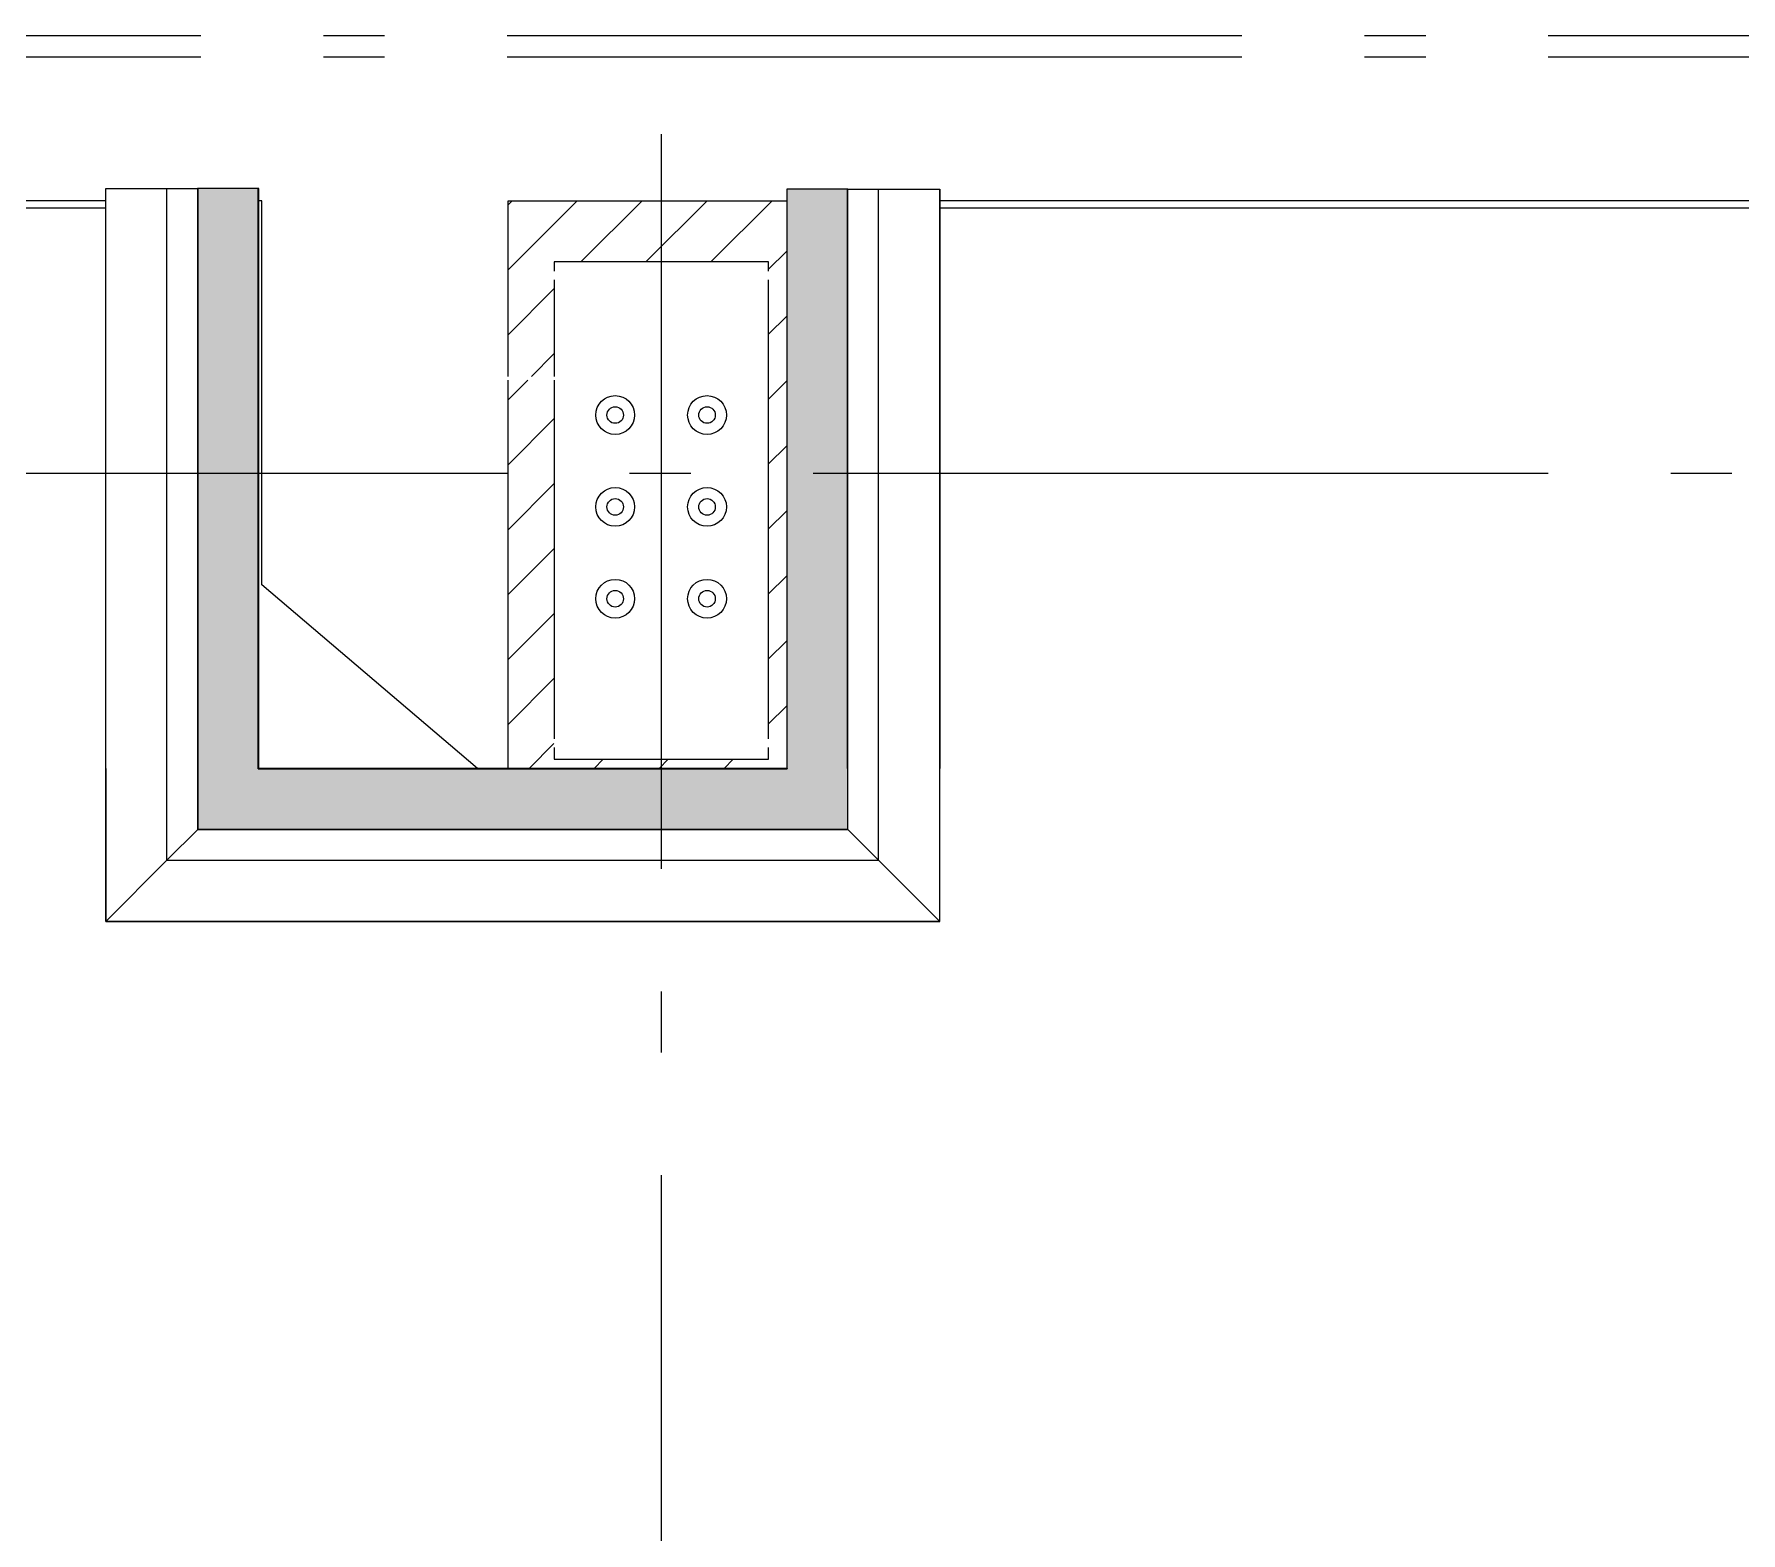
# Model space of a CAD drawing. Header units: millimetres. Extents: x -187347 to 135007, y -6415 to 292048.
# Drawn here: x -39964 to -37177, y 102325 to 104772 of the extents above; entities that cross this region are included whole.
import ezdxf

# ---------------------------------------------------------------- set-up
doc = ezdxf.new("R2010")
doc.units = ezdxf.units.MM
doc.header["$LTSCALE"] = 100
doc.linetypes.add('Z_LINE-CNTR', pattern=[17, 12, -2, 1, -2])
for name, color, linetype, lineweight in [('A-FLOR', 7, 'Continuous', 5), ('A-WALL', 7, 'Continuous', 5), ('A-WALL-FNSH', 7, 'Continuous', 5), ('A-WALL-PATT', 7, 'Continuous', 5), ('S-COLS', 7, 'Continuous', 5), ('S-FSTN', 7, 'Continuous', 5), ('S-GRID', 7, 'Continuous', 5)]:
    doc.layers.add(name, color=color, linetype=linetype, lineweight=lineweight)

# ---------------------------------------------------------------- blocks, each defined once
blk = doc.blocks.new('ODE_ST_M3_Base_Plate_Connection___Double_Row_14562_FREE_BOLT_LOD3 - BR630D-V278-BLOCK WORK - GROUND FLOOR PLAN - FOR SITE')
at = {"layer": 'S-FSTN'}
for p, q in [((-181.3, 406), (-181.3, 391)), ((168.7, 406), (-181.3, 406)), ((168.7, 391), (168.7, 406)), ((-181.3, 377), (-181.3, 219)), ((168.7, -373), (168.7, 377)), ((-181.3, 213), (-181.3, -373)), ((-181.3, -387), (-181.3, -406)), ((168.7, -406), (168.7, -387)), ((-181.3, -406), (168.7, -406))]:
    blk.add_line(p, q, dxfattribs=at)
blk = doc.blocks.new('Hex Head - 16mmØ BOLT-30449151-BLOCK WORK - GROUND FLOOR PLAN - FOR SITE')
at = {"layer": 'S-FSTN'}
for radius, start, end in [(31.7, 0, 180), (13.5, 0, 180), (31.7, 180, 360), (13.5, 180, 360)]:
    blk.add_arc((9.5, 0), radius, start, end, dxfattribs=at)
blk = doc.blocks.new('Hex Head - 30mmØ BOLT-30457584-BLOCK WORK - GROUND FLOOR PLAN - FOR SITE')
at = {"layer": 'S-FSTN'}
for radius, start, end in [(31.7, 0, 180), (13.5, 0, 180), (31.7, 180, 360), (13.5, 180, 360)]:
    blk.add_arc((9.5, 0), radius, start, end, dxfattribs=at)

msp = doc.modelspace()

# ---------------------------------------------------------------- hatches: boundary and pattern name
at = {"layer": 'A-WALL-PATT', "true_color": 0xb8ffa6}
h = msp.add_hatch(color=71, dxfattribs=at)
h.paths.add_polyline_path([(-39696.9, 103473.8), (-39696.1, 103473.8), (-39696.1, 103572.2), (-39696.9, 103572.2)])
h.paths.add_polyline_path([(-39696.1, 103573), (-39696.1, 104520), (-39696.9, 104520), (-39696.9, 103573)])
at = {"layer": 'A-WALL-PATT'}
h = msp.add_hatch(dxfattribs=at)
h.set_pattern_fill('FP_329', color=256, angle=67.3801, style=0, pattern_type=2)
h.set_pattern_definition([(157.38, (-39616.69, 104050.563), (-50.7995, 0.0003), [13.208, -647.192]), (157.38, (-39616.69, 104101.364), (-50.79954, 0.0003), [13.208, -647.192]), (157.38, (-39616.69, 104152.163), (-50.79954, 0.0003), [13.208, -647.192]), (157.38, (-39616.69, 104202.963), (-50.79954, 0.0003), [13.208, -647.192]), (157.38, (-39616.69, 104253.763), (-50.79954, 0.0003), [13.208, -647.192]), (202.249, (-39616.69, 104093.235), (-50.8004, 0.00024), [12.075, -1195.427]), (202.249, (-39616.69, 104144.035), (-50.8004, 0.00024), [12.075, -1195.427]), (202.249, (-39616.69, 104194.835), (-50.80037, 0.00024), [12.075, -1195.427]), (202.249, (-39616.69, 104245.635), (-50.80037, 0.00024), [12.075, -1195.427]), (202.249, (-39616.69, 104296.435), (-50.80037, 0.00024), [12.075, -1195.427]), (202.249, (-39616.69, 104347.235), (-50.80037, 0.00024), [12.075, -1195.427]), (202.2491, (-39616.69, 104398.035), (-50.80037, 0.00024), [12.075, -1195.427]), (202.2491, (-39616.69, 104448.835), (-50.80037, 0.00024), [12.075, -1195.427]), (202.2491, (-39616.69, 104499.635), (-50.80037, 0.00024), [12.075, -1195.427]), (337.751, (-39627.866, 104080.535), (-50.8004, -0.0005), [12.075, -1195.427]), (337.751, (-39627.866, 104131.336), (-50.8004, -0.0005), [12.075, -1195.427]), (337.751, (-39627.866, 104182.135), (-50.80037, -0.0005), [12.075, -1195.427]), (337.751, (-39627.867, 104232.935), (-50.80037, -0.0005), [12.075, -1195.427]), (337.751, (-39627.866, 104283.735), (-50.80037, -0.0005), [12.075, -1195.427]), (337.751, (-39627.866, 104334.535), (-50.80037, -0.0005), [12.075, -1195.427]), (337.751, (-39627.866, 104385.335), (-50.80037, -0.00048), [12.075, -1195.427]), (337.7511, (-39627.866, 104436.135), (-50.80037, -0.00048), [12.075, -1195.427]), (337.7511, (-39627.866, 104486.935), (-50.80037, -0.00048), [12.075, -1195.427]), (22.62, (-39628.883, 104062.755), (-50.7995, -0.00055), [13.208, -647.192]), (22.62, (-39628.882, 104113.555), (-50.79954, -0.00055), [13.208, -647.192]), (22.62, (-39628.882, 104164.355), (-50.79954, -0.00055), [13.208, -647.192]), (22.62, (-39628.882, 104215.155), (-50.79954, -0.00055), [13.208, -647.192]), (22.62, (-39628.882, 104265.955), (-50.79954, -0.00055), [13.208, -647.192]), (171.8701, (-39608.0545, 104048.023), (-50.79954, -7e-05), [3.592, -355.618]), (158.198, (-39611.61, 104048.53), (-50.8005, 0.0002), [5.471, -268.095]), (158.198, (-39611.61, 104099.331), (-50.8005, 0.0002), [5.471, -268.095]), (21.801, (-39616.69, 104067.835), (-50.8005, 0.0004), [5.471, -268.095]), (21.801, (-39616.69, 104118.635), (-50.8005, 0.0004), [5.471, -268.095]), (8.1301, (-39611.6105, 104069.867), (-50.79954, -0.00017), [3.592, -355.618]), (8.1301, (-39608.0545, 104048.023), (-50.79954, -0.00017), [3.592, -355.618]), (26.565, (-39604.498, 104048.531), (-50.7999, -0.0005), [3.408, -110.184]), (45, (-39601.45, 104050.055), (-50.8, -0.0001), [3.592, -68.25]), (56.31, (-39598.91, 104052.595), (-50.8, -0.0005), [1.832, -181.33]), (56.31, (-39598.91, 104103.395), (-50.8, -0.0005), [1.832, -181.33]), (56.31, (-39598.91, 104154.195), (-50.8, -0.0005), [1.832, -181.33]), (71.565, (-39597.894, 104054.12), (-50.8, 0.0002), [1.676, -158.967]), (71.565, (-39597.894, 104104.92), (-50.7998, 0.0002), [1.676, -158.967]), (71.565, (-39597.894, 104155.72), (-50.7998, 0.0002), [1.676, -158.967]), (71.565, (-39597.386, 104055.643), (-50.8, 0.0002), [1.676, -158.967]), (71.565, (-39597.386, 104106.443), (-50.7998, 0.0002), [1.676, -158.967]), (71.565, (-39597.386, 104157.243), (-50.7998, 0.0002), [1.676, -158.967]), (90, (-39596.88, 104057.167), (-50.8, -0.0001), [4.064, -46.736]), (108.435, (-39596.88, 104061.23), (-50.8, -0.0005), [1.676, -158.967]), (108.435, (-39596.88, 104112.03), (-50.7998, -0.0005), [1.676, -158.967]), (108.435, (-39596.88, 104162.83), (-50.7998, -0.0005), [1.676, -158.967]), (108.435, (-39597.386, 104062.755), (-50.8, -0.0005), [1.676, -158.967]), (108.435, (-39597.386, 104113.555), (-50.7998, -0.0005), [1.676, -158.967]), (108.435, (-39597.386, 104164.355), (-50.7998, -0.0005), [1.676, -158.967]), (123.69, (-39597.894, 104064.28), (-50.8, 0.0002), [1.832, -181.33]), (123.69, (-39597.894, 104115.08), (-50.8, 0.0002), [1.832, -181.33]), (123.69, (-39597.894, 104165.88), (-50.8, 0.0002), [1.832, -181.33]), (135, (-39598.91, 104065.803), (-50.8, -0.0001), [3.592, -68.25]), (153.435, (-39601.45, 104068.343), (-50.7999, 0.0003), [3.408, -110.184]), (171.8701, (-39604.498, 104069.868), (-50.79954, -7e-05), [3.592, -355.618]), (171.8701, (-39608.054, 104073.423), (-50.79954, -7e-05), [3.592, -355.618]), (158.198, (-39611.61, 104073.932), (-50.8005, 0.0002), [5.471, -268.095]), (158.198, (-39611.61, 104124.731), (-50.8005, 0.0002), [5.471, -268.095]), (21.801, (-39616.69, 104093.235), (-50.8005, 0.0004), [5.471, -268.095]), (21.801, (-39616.69, 104144.035), (-50.8005, 0.0004), [5.471, -268.095]), (8.1301, (-39611.61, 104095.267), (-50.79954, -0.00017), [3.592, -355.618]), (8.1301, (-39608.054, 104073.423), (-50.79954, -0.00017), [3.592, -355.618]), (26.565, (-39604.498, 104073.931), (-50.7999, -0.0005), [3.408, -110.184]), (45, (-39601.45, 104075.455), (-50.8, -0.0001), [3.592, -68.25]), (56.31, (-39598.91, 104077.996), (-50.8, -0.0005), [1.832, -181.33]), (56.31, (-39598.91, 104128.795), (-50.8, -0.0005), [1.832, -181.33]), (56.31, (-39598.91, 104179.595), (-50.8, -0.0005), [1.832, -181.33]), (71.565, (-39597.894, 104079.52), (-50.8, 0.0002), [1.676, -158.967]), (71.565, (-39597.894, 104130.32), (-50.7998, 0.0002), [1.676, -158.967]), (71.565, (-39597.894, 104181.12), (-50.7998, 0.0002), [1.676, -158.967]), (71.565, (-39597.386, 104081.043), (-50.8, 0.0002), [1.676, -158.967]), (71.565, (-39597.386, 104131.844), (-50.7998, 0.0002), [1.676, -158.967]), (71.565, (-39597.386, 104182.643), (-50.7998, 0.0002), [1.676, -158.967]), (90, (-39596.88, 104082.567), (-50.8, -0.0001), [4.064, -46.736]), (108.435, (-39596.878, 104086.63), (-50.7998, -0.0005), [1.676, -158.967]), (108.435, (-39596.88, 104137.43), (-50.7998, -0.0005), [1.676, -158.967]), (108.435, (-39596.88, 104188.23), (-50.7998, -0.0005), [1.676, -158.967]), (108.435, (-39597.387, 104088.155), (-50.7998, -0.0005), [1.676, -158.967]), (108.435, (-39597.386, 104138.955), (-50.7998, -0.0005), [1.676, -158.967]), (108.435, (-39597.386, 104189.755), (-50.7998, -0.0005), [1.676, -158.967]), (123.69, (-39597.894, 104089.68), (-50.8, 0.0002), [1.832, -181.33]), (123.69, (-39597.894, 104140.48), (-50.8, 0.0002), [1.832, -181.33]), (123.69, (-39597.895, 104191.28), (-50.8, 0.0002), [1.832, -181.33]), (135, (-39598.91, 104091.204), (-50.8, -0.0001), [3.592, -68.25]), (153.435, (-39601.45, 104093.743), (-50.7999, 0.0003), [3.408, -110.184]), (171.8701, (-39604.498, 104095.2675), (-50.79954, -7e-05), [3.592, -355.618]), (171.8701, (-39636.502, 104060.7235), (-50.79954, -7e-05), [3.592, -355.618]), (153.435, (-39640.058, 104061.231), (-50.7999, 0.0003), [3.408, -110.184]), (135, (-39643.106, 104062.755), (-50.8, -0.0001), [3.592, -68.25]), (123.69, (-39645.646, 104065.295), (-50.8, 0.0002), [1.832, -181.33]), (123.69, (-39645.646, 104116.095), (-50.8, 0.0002), [1.832, -181.33]), (123.69, (-39645.646, 104166.895), (-50.8, 0.0002), [1.832, -181.33]), (108.435, (-39646.66, 104066.82), (-50.8, -0.0005), [1.676, -158.967]), (108.435, (-39646.66, 104117.62), (-50.7998, -0.0005), [1.676, -158.967]), (108.435, (-39646.66, 104168.42), (-50.7998, -0.0005), [1.676, -158.967]), (108.435, (-39647.17, 104068.343), (-50.8, -0.0005), [1.676, -158.967]), (108.435, (-39647.17, 104119.143), (-50.7998, -0.0005), [1.676, -158.967]), (108.435, (-39647.17, 104169.943), (-50.7998, -0.0005), [1.676, -158.967]), (90, (-39647.68, 104069.867), (-50.8, -0.0001), [4.064, -46.736]), (71.565, (-39647.68, 104073.93), (-50.8, 0.0002), [1.676, -158.967]), (71.565, (-39647.68, 104124.73), (-50.7998, 0.0002), [1.676, -158.967]), (71.565, (-39647.68, 104175.53), (-50.7998, 0.0002), [1.676, -158.967]), (71.565, (-39647.17, 104075.455), (-50.8, 0.0002), [1.676, -158.967]), (71.565, (-39647.17, 104126.255), (-50.7998, 0.0002), [1.676, -158.967]), (71.565, (-39647.17, 104177.055), (-50.7998, 0.0002), [1.676, -158.967]), (56.31, (-39646.662, 104076.98), (-50.8, -0.0005), [1.832, -181.33]), (56.31, (-39646.66, 104127.78), (-50.8, -0.0005), [1.832, -181.33]), (56.31, (-39646.663, 104178.58), (-50.8, -0.0005), [1.832, -181.33]), (45, (-39645.646, 104078.503), (-50.8, -0.0001), [3.592, -68.25]), (26.565, (-39643.106, 104081.043), (-50.7999, -0.0005), [3.408, -110.184]), (8.1301, (-39640.058, 104082.5675), (-50.79954, -0.00017), [3.592, -355.618]), (8.1301, (-39636.502, 104060.7235), (-50.79954, -0.00017), [3.592, -355.618]), (20.556, (-39632.946, 104061.231), (-50.8004, -0.0003), [4.34, -429.695]), (20.556, (-39632.946, 104112.031), (-50.8004, -0.0003), [4.34, -429.695]), (20.556, (-39632.946, 104162.831), (-50.8004, -0.0003), [4.34, -429.695]), (158.198, (-39627.866, 104080.535), (-50.8005, 0.0002), [5.471, -268.095]), (158.198, (-39627.866, 104131.336), (-50.8005, 0.0002), [5.471, -268.095]), (171.8701, (-39632.946, 104082.567), (-50.79954, -7e-05), [3.592, -355.618]), (90, (-39647.68, 104046.5), (-50.8, -0.0001), [2.032, -48.768]), (71.565, (-39647.68, 104048.53), (-50.8, 0.0002), [1.676, -158.967]), (71.565, (-39647.68, 104099.33), (-50.7998, 0.0002), [1.676, -158.967]), (71.565, (-39647.68, 104150.13), (-50.7998, 0.0002), [1.676, -158.967]), (71.565, (-39647.17, 104050.055), (-50.8, 0.0002), [1.676, -158.967]), (71.565, (-39647.17, 104100.856), (-50.7998, 0.0002), [1.676, -158.967]), (71.565, (-39647.17, 104151.655), (-50.7998, 0.0002), [1.676, -158.967]), (56.31, (-39646.66, 104051.58), (-50.8, -0.0005), [1.832, -181.33]), (56.31, (-39646.66, 104102.38), (-50.8, -0.0005), [1.832, -181.33]), (56.31, (-39646.66, 104153.18), (-50.8, -0.0005), [1.832, -181.33]), (45, (-39645.646, 104053.103), (-50.8, -0.0001), [3.592, -68.25]), (26.565, (-39643.106, 104055.643), (-50.7999, -0.0005), [3.408, -110.184]), (8.1301, (-39640.058, 104057.168), (-50.79954, -0.00017), [3.592, -355.618]), (159.444, (-39628.882, 104055.643), (-50.8004, 7e-05), [4.34, -429.695]), (159.444, (-39628.882, 104106.444), (-50.8004, 7e-05), [4.34, -429.695]), (159.444, (-39628.882, 104157.243), (-50.8004, 7e-05), [4.34, -429.695]), (171.8701, (-39632.946, 104057.167), (-50.79954, -7e-05), [3.592, -355.618]), (171.8701, (-39636.502, 104086.123), (-50.79954, -7e-05), [3.592, -355.618]), (153.435, (-39640.058, 104086.63), (-50.7999, 0.0003), [3.408, -110.184]), (135, (-39643.106, 104088.156), (-50.8, -0.0001), [3.592, -68.25]), (123.69, (-39645.646, 104090.695), (-50.8, 0.0002), [1.832, -181.33]), (123.69, (-39645.646, 104141.496), (-50.8, 0.0002), [1.832, -181.33]), (123.69, (-39645.646, 104192.295), (-50.8, 0.0002), [1.832, -181.33]), (108.435, (-39646.66, 104092.22), (-50.7998, -0.0005), [1.676, -158.967]), (108.435, (-39646.66, 104143.02), (-50.7998, -0.0005), [1.676, -158.967]), (108.435, (-39646.66, 104193.82), (-50.7998, -0.0005), [1.676, -158.967]), (108.435, (-39647.17, 104093.743), (-50.7998, -0.0005), [1.676, -158.967]), (108.435, (-39647.17, 104144.543), (-50.7998, -0.0005), [1.676, -158.967]), (108.435, (-39647.17, 104195.343), (-50.7998, -0.0005), [1.676, -158.967]), (90, (-39647.68, 104095.267), (-50.8, -0.0001), [2.032, -48.768]), (8.1301, (-39636.502, 104086.123), (-50.79954, -0.00017), [3.592, -355.618]), (21.801, (-39632.946, 104086.63), (-50.8005, 0.0004), [5.471, -268.095]), (21.801, (-39632.946, 104137.431), (-50.8005, 0.0004), [5.471, -268.095])])
h.paths.add_polyline_path([(-39597.7, 103572.2), (-39597.7, 104520), (-39696.1, 104520), (-39696.1, 103572.2)])
at = {"layer": 'A-WALL-PATT', "true_color": 0xb8ffa6}
for points in [[(-39596.9, 103573), (-39596.9, 104520), (-39597.7, 104520), (-39597.7, 103573)], [(-38734.1, 103573), (-38734.1, 104519), (-38734.9, 104519), (-38734.9, 103573)], [(-39201.1, 103572.2), (-38734.1, 103572.2), (-38734.9, 103573), (-39596.9, 103573), (-39597.7, 103572.2)], [(-39201.1, 103473), (-38635.7, 103473), (-38635.7, 103473.8), (-39696.1, 103473.8), (-39696.1, 103473)]]:
    msp.add_hatch(color=71, dxfattribs=at).paths.add_polyline_path(points)
at = {"layer": 'A-WALL-PATT'}
h = msp.add_hatch(dxfattribs=at)
h.set_pattern_fill('FP_327', color=256, angle=67.3801, style=0, pattern_type=2)
h.set_pattern_definition([(337.38, (-38715.066, 104041.935), (50.7995, -0.0003), [13.208, -647.192]), (337.38, (-38715.066, 103991.135), (50.79954, -0.0003), [13.208, -647.192]), (337.38, (-38715.066, 103940.335), (50.79954, -0.0003), [13.208, -647.192]), (337.38, (-38715.066, 103889.535), (50.79954, -0.0003), [13.208, -647.192]), (337.38, (-38715.066, 103838.735), (50.79954, -0.0003), [13.208, -647.192]), (22.249, (-38715.066, 103999.263), (50.8004, -0.00024), [12.075, -1195.427]), (22.249, (-38715.067, 103948.463), (50.8004, -0.00024), [12.075, -1195.427]), (22.249, (-38715.066, 103897.663), (50.80037, -0.00024), [12.075, -1195.427]), (22.249, (-38715.066, 103846.863), (50.80037, -0.00024), [12.075, -1195.427]), (22.249, (-38715.066, 103796.063), (50.80037, -0.00024), [12.075, -1195.427]), (22.249, (-38715.066, 103745.263), (50.80037, -0.00024), [12.075, -1195.427]), (22.2491, (-38715.066, 103694.463), (50.80037, -0.00024), [12.075, -1195.427]), (22.2491, (-38715.066, 103643.663), (50.80037, -0.00024), [12.075, -1195.427]), (22.2491, (-38715.066, 103592.863), (50.80037, -0.00024), [12.075, -1195.427]), (157.751, (-38703.89, 104011.963), (50.8004, 0.0005), [12.075, -1195.427]), (157.751, (-38703.89, 103961.163), (50.8004, 0.0005), [12.075, -1195.427]), (157.751, (-38703.89, 103910.363), (50.80037, 0.0005), [12.075, -1195.427]), (157.751, (-38703.89, 103859.563), (50.80037, 0.0005), [12.075, -1195.427]), (157.751, (-38703.89, 103808.763), (50.80037, 0.0005), [12.075, -1195.427]), (157.751, (-38703.89, 103757.963), (50.80037, 0.0005), [12.075, -1195.427]), (157.751, (-38703.89, 103707.163), (50.80037, 0.00048), [12.075, -1195.427]), (157.7511, (-38703.89, 103656.363), (50.80037, 0.00048), [12.075, -1195.427]), (157.7511, (-38703.89, 103605.563), (50.80037, 0.00048), [12.075, -1195.427]), (202.62, (-38702.874, 104029.743), (50.7995, 0.00055), [13.208, -647.192]), (202.62, (-38702.874, 103978.943), (50.79954, 0.00055), [13.208, -647.192]), (202.62, (-38702.874, 103928.143), (50.79954, 0.00055), [13.208, -647.192]), (202.62, (-38702.875, 103877.343), (50.79954, 0.00055), [13.208, -647.192]), (202.62, (-38702.874, 103826.543), (50.79954, 0.00055), [13.208, -647.192]), (351.8701, (-38723.702, 104044.475), (50.79954, 7e-05), [3.592, -355.618]), (338.198, (-38720.146, 104043.967), (50.8005, -0.0002), [5.471, -268.095]), (338.198, (-38720.146, 103993.167), (50.8005, -0.0002), [5.471, -268.095]), (201.801, (-38715.066, 104024.663), (50.8005, -0.0004), [5.471, -268.095]), (201.801, (-38715.066, 103973.863), (50.8005, -0.0004), [5.471, -268.095]), (188.1301, (-38720.146, 104022.631), (50.79954, 0.00017), [3.592, -355.618]), (188.1301, (-38723.702, 104044.475), (50.79954, 0.00017), [3.592, -355.618]), (206.565, (-38727.258, 104043.967), (50.7999, 0.0005), [3.408, -110.184]), (225, (-38730.306, 104042.443), (50.8, 0.0001), [3.592, -68.25]), (236.31, (-38732.846, 104039.903), (50.8, 0.0005), [1.832, -181.33]), (236.31, (-38732.846, 103989.103), (50.8, 0.0005), [1.832, -181.33]), (236.31, (-38732.846, 103938.303), (50.8, 0.0005), [1.832, -181.33]), (251.565, (-38733.86, 104038.38), (50.8, -0.0002), [1.676, -158.967]), (251.565, (-38733.86, 103987.58), (50.7998, -0.0002), [1.676, -158.967]), (251.565, (-38733.86, 103936.78), (50.7998, -0.0002), [1.676, -158.967]), (251.565, (-38734.37, 104036.855), (50.8, -0.0002), [1.676, -158.967]), (251.565, (-38734.37, 103986.055), (50.7998, -0.0002), [1.676, -158.967]), (251.565, (-38734.37, 103935.255), (50.7998, -0.0002), [1.676, -158.967]), (270, (-38734.88, 104035.33), (50.8, 0.0001), [4.064, -46.736]), (288.435, (-38734.88, 104031.267), (50.8, 0.0005), [1.676, -158.967]), (288.435, (-38734.88, 103980.467), (50.7998, 0.0005), [1.676, -158.967]), (288.435, (-38734.88, 103929.667), (50.7998, 0.0005), [1.676, -158.967]), (288.435, (-38734.37, 104029.743), (50.8, 0.0005), [1.676, -158.967]), (288.435, (-38734.37, 103978.943), (50.7998, 0.0005), [1.676, -158.967]), (288.435, (-38734.37, 103928.143), (50.7998, 0.0005), [1.676, -158.967]), (303.69, (-38733.86, 104028.22), (50.8, -0.0002), [1.832, -181.33]), (303.69, (-38733.862, 103977.42), (50.8, -0.0002), [1.832, -181.33]), (303.69, (-38733.86, 103926.62), (50.8, -0.0002), [1.832, -181.33]), (315, (-38732.846, 104026.695), (50.8, 0.0001), [3.592, -68.25]), (333.435, (-38730.307, 104024.155), (50.7999, -0.0003), [3.408, -110.184]), (351.8701, (-38727.258, 104022.631), (50.79954, 7e-05), [3.592, -355.618]), (351.8701, (-38723.702, 104019.075), (50.79954, 7e-05), [3.592, -355.618]), (338.198, (-38720.146, 104018.567), (50.8005, -0.0002), [5.471, -268.095]), (338.198, (-38720.146, 103967.767), (50.8005, -0.0002), [5.471, -268.095]), (201.801, (-38715.066, 103999.263), (50.8005, -0.0004), [5.471, -268.095]), (201.801, (-38715.067, 103948.463), (50.8005, -0.0004), [5.471, -268.095]), (188.1301, (-38720.146, 103997.231), (50.79954, 0.00017), [3.592, -355.618]), (188.1301, (-38723.702, 104019.075), (50.79954, 0.00017), [3.592, -355.618]), (206.565, (-38727.258, 104018.567), (50.7999, 0.0005), [3.408, -110.184]), (225, (-38730.306, 104017.043), (50.8, 0.0001), [3.592, -68.25]), (236.31, (-38732.846, 104014.503), (50.8, 0.0005), [1.832, -181.33]), (236.31, (-38732.846, 103963.703), (50.8, 0.0005), [1.832, -181.33]), (236.31, (-38732.846, 103912.903), (50.8, 0.0005), [1.832, -181.33]), (251.565, (-38733.863, 104012.98), (50.8, -0.0002), [1.676, -158.967]), (251.565, (-38733.86, 103962.18), (50.7998, -0.0002), [1.676, -158.967]), (251.565, (-38733.86, 103911.38), (50.7998, -0.0002), [1.676, -158.967]), (251.565, (-38734.37, 104011.455), (50.8, -0.0002), [1.676, -158.967]), (251.565, (-38734.37, 103960.655), (50.7998, -0.0002), [1.676, -158.967]), (251.565, (-38734.37, 103909.855), (50.7998, -0.0002), [1.676, -158.967]), (270, (-38734.88, 104009.93), (50.8, 0.0001), [4.064, -46.736]), (288.435, (-38734.88, 104005.867), (50.7998, 0.0005), [1.676, -158.967]), (288.435, (-38734.88, 103955.067), (50.7998, 0.0005), [1.676, -158.967]), (288.435, (-38734.88, 103904.267), (50.7998, 0.0005), [1.676, -158.967]), (288.435, (-38734.37, 104004.343), (50.7998, 0.0005), [1.676, -158.967]), (288.435, (-38734.37, 103953.543), (50.7998, 0.0005), [1.676, -158.967]), (288.435, (-38734.37, 103902.743), (50.7998, 0.0005), [1.676, -158.967]), (303.69, (-38733.862, 104002.82), (50.8, -0.0002), [1.832, -181.33]), (303.69, (-38733.86, 103952.02), (50.8, -0.0002), [1.832, -181.33]), (303.69, (-38733.862, 103901.22), (50.8, -0.0002), [1.832, -181.33]), (315, (-38732.846, 104001.295), (50.8, 0.0001), [3.592, -68.25]), (333.435, (-38730.306, 103998.755), (50.7999, -0.0003), [3.408, -110.184]), (351.8701, (-38727.258, 103997.231), (50.79954, 7e-05), [3.592, -355.618]), (351.8701, (-38695.254, 104031.775), (50.79954, 7e-05), [3.592, -355.618]), (333.435, (-38691.698, 104031.267), (50.7999, -0.0003), [3.408, -110.184]), (315, (-38688.65, 104029.743), (50.8, 0.0001), [3.592, -68.25]), (303.69, (-38686.11, 104027.203), (50.8, -0.0002), [1.832, -181.33]), (303.69, (-38686.11, 103976.403), (50.8, -0.0002), [1.832, -181.33]), (303.69, (-38686.11, 103925.603), (50.8, -0.0002), [1.832, -181.33]), (288.435, (-38685.095, 104025.68), (50.8, 0.0005), [1.676, -158.967]), (288.435, (-38685.094, 103974.88), (50.7998, 0.0005), [1.676, -158.967]), (288.435, (-38685.094, 103924.08), (50.7998, 0.0005), [1.676, -158.967]), (288.435, (-38684.587, 104024.155), (50.8, 0.0005), [1.676, -158.967]), (288.435, (-38684.586, 103973.355), (50.7998, 0.0005), [1.676, -158.967]), (288.435, (-38684.587, 103922.555), (50.7998, 0.0005), [1.676, -158.967]), (270, (-38684.08, 104022.63), (50.8, 0.0001), [4.064, -46.736]), (251.565, (-38684.08, 104018.567), (50.8, -0.0002), [1.676, -158.967]), (251.565, (-38684.08, 103967.767), (50.7998, -0.0002), [1.676, -158.967]), (251.565, (-38684.078, 103916.967), (50.7998, -0.0002), [1.676, -158.967]), (251.565, (-38684.586, 104017.043), (50.8, -0.0002), [1.676, -158.967]), (251.565, (-38684.586, 103966.243), (50.7998, -0.0002), [1.676, -158.967]), (251.565, (-38684.586, 103915.443), (50.7998, -0.0002), [1.676, -158.967]), (236.31, (-38685.094, 104015.52), (50.8, 0.0005), [1.832, -181.33]), (236.31, (-38685.094, 103964.72), (50.8, 0.0005), [1.832, -181.33]), (236.31, (-38685.094, 103913.92), (50.8, 0.0005), [1.832, -181.33]), (225, (-38686.11, 104013.995), (50.8, 0.0001), [3.592, -68.25]), (206.565, (-38688.65, 104011.455), (50.7999, 0.0005), [3.408, -110.184]), (188.1301, (-38691.698, 104009.931), (50.79954, 0.00017), [3.592, -355.618]), (188.1301, (-38695.254, 104031.775), (50.79954, 0.00017), [3.592, -355.618]), (200.556, (-38698.81, 104031.267), (50.8004, 0.0003), [4.34, -429.695]), (200.556, (-38698.81, 103980.467), (50.8004, 0.0003), [4.34, -429.695]), (200.556, (-38698.81, 103929.667), (50.8004, 0.0003), [4.34, -429.695]), (338.198, (-38703.89, 104011.963), (50.8005, -0.0002), [5.471, -268.095]), (338.198, (-38703.89, 103961.163), (50.8005, -0.0002), [5.471, -268.095]), (351.8701, (-38698.8106, 104009.931), (50.79954, 7e-05), [3.592, -355.618]), (270, (-38684.08, 104046), (50.8, 0.0001), [2.032, -48.768]), (251.565, (-38684.08, 104043.967), (50.8, -0.0002), [1.676, -158.967]), (251.565, (-38684.08, 103993.167), (50.7998, -0.0002), [1.676, -158.967]), (251.565, (-38684.08, 103942.367), (50.7998, -0.0002), [1.676, -158.967]), (251.565, (-38684.586, 104042.443), (50.8, -0.0002), [1.676, -158.967]), (251.565, (-38684.586, 103991.643), (50.7998, -0.0002), [1.676, -158.967]), (251.565, (-38684.586, 103940.843), (50.7998, -0.0002), [1.676, -158.967]), (236.31, (-38685.094, 104040.92), (50.8, 0.0005), [1.832, -181.33]), (236.31, (-38685.094, 103990.12), (50.8, 0.0005), [1.832, -181.33]), (236.31, (-38685.094, 103939.32), (50.8, 0.0005), [1.832, -181.33]), (225, (-38686.11, 104039.395), (50.8, 0.0001), [3.592, -68.25]), (206.565, (-38688.65, 104036.855), (50.7999, 0.0005), [3.408, -110.184]), (188.1301, (-38691.698, 104035.331), (50.79954, 0.00017), [3.592, -355.618]), (339.444, (-38702.874, 104036.855), (50.8004, -7e-05), [4.34, -429.695]), (339.444, (-38702.874, 103986.055), (50.8004, -7e-05), [4.34, -429.695]), (339.444, (-38702.874, 103935.255), (50.8004, -7e-05), [4.34, -429.695]), (351.8701, (-38698.81, 104035.3314), (50.79954, 7e-05), [3.592, -355.618]), (351.8701, (-38695.2535, 104006.375), (50.79954, 7e-05), [3.592, -355.618]), (333.435, (-38691.699, 104005.867), (50.7999, -0.0003), [3.408, -110.184]), (315, (-38688.65, 104004.343), (50.8, 0.0001), [3.592, -68.25]), (303.69, (-38686.11, 104001.803), (50.8, -0.0002), [1.832, -181.33]), (303.69, (-38686.11, 103951.003), (50.8, -0.0002), [1.832, -181.33]), (303.69, (-38686.11, 103900.203), (50.8, -0.0002), [1.832, -181.33]), (288.435, (-38685.094, 104000.28), (50.7998, 0.0005), [1.676, -158.967]), (288.435, (-38685.094, 103949.48), (50.7998, 0.0005), [1.676, -158.967]), (288.435, (-38685.094, 103898.68), (50.7998, 0.0005), [1.676, -158.967]), (288.435, (-38684.586, 103998.755), (50.7998, 0.0005), [1.676, -158.967]), (288.435, (-38684.586, 103947.955), (50.7998, 0.0005), [1.676, -158.967]), (288.435, (-38684.586, 103897.155), (50.7998, 0.0005), [1.676, -158.967]), (270, (-38684.08, 103997.23), (50.8, 0.0001), [2.032, -48.768]), (188.1301, (-38695.2535, 104006.375), (50.79954, 0.00017), [3.592, -355.618]), (201.801, (-38698.81, 104005.867), (50.8005, -0.0004), [5.471, -268.095]), (201.801, (-38698.81, 103955.067), (50.8005, -0.0004), [5.471, -268.095])])
h.paths.add_polyline_path([(-38635.7, 103572.2), (-38635.7, 104519), (-38734.1, 104519), (-38734.1, 103572.2)])
at = {"layer": 'A-WALL-PATT', "true_color": 0xb8ffa6}
h = msp.add_hatch(color=71, dxfattribs=at)
h.paths.add_polyline_path([(-38634.9, 103473.8), (-38634.9, 103572.2), (-38635.7, 103572.2), (-38635.7, 103473.8)])
h.paths.add_polyline_path([(-38634.9, 103573), (-38634.9, 104519), (-38635.7, 104519), (-38635.7, 103573)])
at = {"layer": 'A-WALL-PATT'}
h = msp.add_hatch(dxfattribs=at)
h.set_pattern_fill('FP_328', color=256, angle=-292.6199, style=0, pattern_type=2)
h.set_pattern_definition([(247.38, (-39169.942, 103553.187), (-0.0003, -50.79954), [13.208, -647.192]), (247.38, (-39220.742, 103553.187), (-0.0003, -50.79954), [13.208, -647.192]), (247.38, (-39271.542, 103553.187), (-0.0003, -50.79954), [13.208, -647.192]), (247.38, (-39322.342, 103553.187), (-0.0003, -50.79954), [13.208, -647.192]), (247.38, (-39373.142, 103553.187), (-0.0003, -50.79954), [13.208, -647.192]), (292.249, (-39212.614, 103553.187), (-0.00024, -50.8004), [12.075, -1195.427]), (292.249, (-39263.414, 103553.187), (-0.00024, -50.80037), [12.075, -1195.427]), (292.249, (-39314.214, 103553.187), (-0.00024, -50.80037), [12.075, -1195.427]), (292.249, (-39365.014, 103553.187), (-0.00024, -50.80037), [12.075, -1195.427]), (292.249, (-39415.814, 103553.187), (-0.00024, -50.80037), [12.075, -1195.427]), (292.2491, (-39466.614, 103553.187), (-0.00024, -50.80037), [12.075, -1195.427]), (292.2491, (-39517.414, 103553.187), (-0.00024, -50.80037), [12.075, -1195.427]), (292.2491, (-39568.215, 103553.187), (-0.00024, -50.80037), [12.075, -1195.427]), (292.2491, (-39619.014, 103553.187), (-0.00024, -50.80037), [12.075, -1195.427]), (67.751, (-39199.914, 103542.011), (0.0005, -50.8004), [12.075, -1195.427]), (67.751, (-39250.714, 103542.011), (0.0005, -50.80037), [12.075, -1195.427]), (67.751, (-39301.514, 103542.01), (0.0005, -50.80037), [12.075, -1195.427]), (67.751, (-39352.314, 103542.011), (0.0005, -50.80037), [12.075, -1195.427]), (67.751, (-39403.114, 103542.01), (0.0005, -50.80037), [12.075, -1195.427]), (67.7511, (-39453.914, 103542.011), (0.00048, -50.80037), [12.075, -1195.427]), (67.7511, (-39504.714, 103542.01), (0.00048, -50.80037), [12.075, -1195.427]), (67.7511, (-39555.514, 103542.011), (0.00048, -50.80037), [12.075, -1195.427]), (67.7511, (-39606.314, 103542.01), (0.00048, -50.80037), [12.075, -1195.427]), (112.62, (-39182.134, 103540.995), (0.00055, -50.79954), [13.208, -647.192]), (112.62, (-39232.934, 103540.995), (0.00055, -50.79954), [13.208, -647.192]), (112.62, (-39283.734, 103540.995), (0.00055, -50.79954), [13.208, -647.192]), (112.62, (-39334.534, 103540.995), (0.00055, -50.79954), [13.208, -647.192]), (112.62, (-39385.334, 103540.995), (0.00055, -50.79954), [13.208, -647.192]), (261.8701, (-39167.402, 103561.8235), (7e-05, -50.79954), [3.592, -355.618]), (248.198, (-39167.91, 103558.267), (-0.0002, -50.8005), [5.471, -268.095]), (248.198, (-39218.71, 103558.267), (-0.0002, -50.8005), [5.471, -268.095]), (111.801, (-39187.214, 103553.187), (-0.0004, -50.8005), [5.471, -268.095]), (111.801, (-39238.015, 103553.187), (-0.00043, -50.8005), [5.471, -268.095]), (98.1301, (-39189.246, 103558.2675), (0.00017, -50.79954), [3.592, -355.618]), (98.1301, (-39167.402, 103561.8235), (0.00017, -50.79954), [3.592, -355.618]), (116.565, (-39167.91, 103565.38), (0.0005, -50.7999), [3.408, -110.184]), (135, (-39169.434, 103568.427), (0.0001, -50.8), [3.592, -68.25]), (146.31, (-39171.974, 103570.967), (0.0005, -50.8), [1.832, -181.33]), (146.31, (-39222.774, 103570.967), (0.0005, -50.8), [1.832, -181.33]), (146.31, (-39273.574, 103570.967), (0.0005, -50.8), [1.832, -181.33]), (161.565, (-39173.5, 103571.983), (-0.0002, -50.7998), [1.676, -158.967]), (161.565, (-39224.3, 103571.983), (-0.0002, -50.7998), [1.676, -158.967]), (161.565, (-39275.1, 103571.983), (-0.0002, -50.7998), [1.676, -158.967]), (161.565, (-39175.02, 103572.49), (-0.0002, -50.7998), [1.676, -158.967]), (161.565, (-39225.82, 103572.49), (-0.0002, -50.7998), [1.676, -158.967]), (161.565, (-39276.62, 103572.49), (-0.0002, -50.7998), [1.676, -158.967]), (180, (-39176.546, 103573), (0.0001, -50.8), [4.064, -46.736]), (198.435, (-39180.61, 103573), (0.0005, -50.7998), [1.676, -158.967]), (198.435, (-39231.41, 103573), (0.0005, -50.7998), [1.676, -158.967]), (198.435, (-39282.21, 103573), (0.0005, -50.7998), [1.676, -158.967]), (198.435, (-39182.134, 103572.49), (0.0005, -50.7998), [1.676, -158.967]), (198.435, (-39232.934, 103572.49), (0.0005, -50.7998), [1.676, -158.967]), (198.435, (-39283.734, 103572.49), (0.0005, -50.7998), [1.676, -158.967]), (213.69, (-39183.66, 103571.983), (-0.0002, -50.8), [1.832, -181.33]), (213.69, (-39234.458, 103571.983), (-0.0002, -50.8), [1.832, -181.33]), (213.69, (-39285.26, 103571.983), (-0.0002, -50.8), [1.832, -181.33]), (225, (-39185.182, 103570.967), (0.0001, -50.8), [3.592, -68.25]), (243.435, (-39187.722, 103568.427), (-0.0003, -50.7999), [3.408, -110.184]), (261.8701, (-39189.246, 103565.3794), (7e-05, -50.79954), [3.592, -355.618]), (261.8701, (-39192.802, 103561.823), (7e-05, -50.79954), [3.592, -355.618]), (248.198, (-39193.31, 103558.267), (-0.0002, -50.8005), [5.471, -268.095]), (248.198, (-39244.11, 103558.267), (-0.0002, -50.8005), [5.471, -268.095]), (111.801, (-39212.614, 103553.187), (-0.0004, -50.8005), [5.471, -268.095]), (111.801, (-39263.414, 103553.187), (-0.00043, -50.8005), [5.471, -268.095]), (98.1301, (-39214.646, 103558.267), (0.00017, -50.79954), [3.592, -355.618]), (98.1301, (-39192.802, 103561.823), (0.00017, -50.79954), [3.592, -355.618]), (116.565, (-39193.31, 103565.379), (0.0005, -50.7999), [3.408, -110.184]), (135, (-39194.834, 103568.427), (0.0001, -50.8), [3.592, -68.25]), (146.31, (-39197.374, 103570.967), (0.0005, -50.8), [1.832, -181.33]), (146.31, (-39248.174, 103570.967), (0.0005, -50.8), [1.832, -181.33]), (146.31, (-39298.974, 103570.967), (0.0005, -50.8), [1.832, -181.33]), (161.565, (-39198.9, 103571.983), (-0.0002, -50.7998), [1.676, -158.967]), (161.565, (-39249.7, 103571.983), (-0.0002, -50.7998), [1.676, -158.967]), (161.565, (-39300.5, 103571.983), (-0.0002, -50.7998), [1.676, -158.967]), (161.565, (-39200.42, 103572.49), (-0.0002, -50.7998), [1.676, -158.967]), (161.565, (-39251.22, 103572.49), (-0.0002, -50.7998), [1.676, -158.967]), (161.565, (-39302.02, 103572.49), (-0.0002, -50.7998), [1.676, -158.967]), (180, (-39201.946, 103573), (0.0001, -50.8), [4.064, -46.736]), (198.435, (-39206.01, 103573), (0.0005, -50.7998), [1.676, -158.967]), (198.435, (-39256.81, 103573), (0.0005, -50.7998), [1.676, -158.967]), (198.435, (-39307.61, 103573), (0.0005, -50.7998), [1.676, -158.967]), (198.435, (-39207.534, 103572.49), (0.0005, -50.7998), [1.676, -158.967]), (198.435, (-39258.334, 103572.49), (0.0005, -50.7998), [1.676, -158.967]), (198.435, (-39309.134, 103572.49), (0.0005, -50.7998), [1.676, -158.967]), (213.69, (-39209.058, 103571.983), (-0.0002, -50.8), [1.832, -181.33]), (213.69, (-39259.858, 103571.983), (-0.0002, -50.8), [1.832, -181.33]), (213.69, (-39310.66, 103571.983), (-0.0002, -50.8), [1.832, -181.33]), (225, (-39210.58, 103570.967), (0.0001, -50.8), [3.592, -68.25]), (243.435, (-39213.122, 103568.427), (-0.0003, -50.7999), [3.408, -110.184]), (261.8701, (-39214.646, 103565.3786), (7e-05, -50.79954), [3.592, -355.618]), (261.8701, (-39180.102, 103533.3746), (7e-05, -50.79954), [3.592, -355.618]), (243.435, (-39180.61, 103529.819), (-0.0003, -50.7999), [3.408, -110.184]), (225, (-39182.134, 103526.77), (0.0001, -50.8), [3.592, -68.25]), (213.69, (-39184.674, 103524.23), (-0.0002, -50.8), [1.832, -181.33]), (213.69, (-39235.474, 103524.23), (-0.0002, -50.8), [1.832, -181.33]), (213.69, (-39286.274, 103524.23), (-0.0002, -50.8), [1.832, -181.33]), (198.435, (-39186.2, 103523.215), (0.0005, -50.7998), [1.676, -158.967]), (198.435, (-39237, 103523.215), (0.0005, -50.7998), [1.676, -158.967]), (198.435, (-39287.8, 103523.215), (0.0005, -50.7998), [1.676, -158.967]), (198.435, (-39187.72, 103522.707), (0.0005, -50.7998), [1.676, -158.967]), (198.435, (-39238.52, 103522.707), (0.0005, -50.7998), [1.676, -158.967]), (198.435, (-39289.32, 103522.707), (0.0005, -50.7998), [1.676, -158.967]), (180, (-39189.246, 103522.2), (0.0001, -50.8), [4.064, -46.736]), (161.565, (-39193.31, 103522.2), (-0.0002, -50.7998), [1.676, -158.967]), (161.565, (-39244.11, 103522.2), (-0.0002, -50.7998), [1.676, -158.967]), (161.565, (-39294.91, 103522.2), (-0.0002, -50.7998), [1.676, -158.967]), (161.565, (-39194.834, 103522.707), (-0.0002, -50.7998), [1.676, -158.967]), (161.565, (-39245.634, 103522.707), (-0.0002, -50.7998), [1.676, -158.967]), (161.565, (-39296.434, 103522.707), (-0.0002, -50.7998), [1.676, -158.967]), (146.31, (-39196.358, 103523.215), (0.0005, -50.8), [1.832, -181.33]), (146.31, (-39247.158, 103523.215), (0.0005, -50.8), [1.832, -181.33]), (146.31, (-39297.96, 103523.215), (0.0005, -50.8), [1.832, -181.33]), (135, (-39197.882, 103524.23), (0.0001, -50.8), [3.592, -68.25]), (116.565, (-39200.422, 103526.77), (0.0005, -50.7999), [3.408, -110.184]), (98.1301, (-39201.946, 103529.8186), (0.00017, -50.79954), [3.592, -355.618]), (98.1301, (-39180.102, 103533.3746), (0.00017, -50.79954), [3.592, -355.618]), (110.556, (-39180.61, 103536.93), (0.0003, -50.8004), [4.34, -429.695]), (110.556, (-39231.41, 103536.931), (0.0003, -50.8004), [4.34, -429.695]), (110.556, (-39282.21, 103536.93), (0.0003, -50.8004), [4.34, -429.695]), (248.198, (-39199.914, 103542.011), (-0.0002, -50.8005), [5.471, -268.095]), (248.198, (-39250.714, 103542.011), (-0.0002, -50.8005), [5.471, -268.095]), (261.8701, (-39201.946, 103536.931), (7e-05, -50.79954), [3.592, -355.618]), (180, (-39165.88, 103522.2), (0.0001, -50.8), [2.032, -48.768]), (161.565, (-39167.91, 103522.2), (-0.0002, -50.7998), [1.676, -158.967]), (161.565, (-39218.71, 103522.2), (-0.0002, -50.7998), [1.676, -158.967]), (161.565, (-39269.51, 103522.2), (-0.0002, -50.7998), [1.676, -158.967]), (161.565, (-39169.434, 103522.707), (-0.0002, -50.7998), [1.676, -158.967]), (161.565, (-39220.234, 103522.707), (-0.0002, -50.7998), [1.676, -158.967]), (161.565, (-39271.034, 103522.707), (-0.0002, -50.7998), [1.676, -158.967]), (146.31, (-39170.96, 103523.215), (0.0005, -50.8), [1.832, -181.33]), (146.31, (-39221.758, 103523.215), (0.0005, -50.8), [1.832, -181.33]), (146.31, (-39272.56, 103523.215), (0.0005, -50.8), [1.832, -181.33]), (135, (-39172.483, 103524.23), (0.0001, -50.8), [3.592, -68.25]), (116.565, (-39175.022, 103526.77), (0.0005, -50.7999), [3.408, -110.184]), (98.1301, (-39176.546, 103529.8194), (0.00017, -50.79954), [3.592, -355.618]), (249.444, (-39175.022, 103540.995), (-7e-05, -50.8004), [4.34, -429.695]), (249.444, (-39225.822, 103540.995), (-7e-05, -50.8004), [4.34, -429.695]), (249.444, (-39276.622, 103540.995), (-7e-05, -50.8004), [4.34, -429.695]), (261.8701, (-39176.5466, 103536.931), (7e-05, -50.79954), [3.592, -355.618]), (261.8701, (-39205.5016, 103533.375), (7e-05, -50.79954), [3.592, -355.618]), (243.435, (-39206.01, 103529.82), (-0.0003, -50.7999), [3.408, -110.184]), (225, (-39207.534, 103526.77), (0.0001, -50.8), [3.592, -68.25]), (213.69, (-39210.074, 103524.23), (-0.0002, -50.8), [1.832, -181.33]), (213.69, (-39260.874, 103524.23), (-0.0002, -50.8), [1.832, -181.33]), (213.69, (-39311.674, 103524.23), (-0.0002, -50.8), [1.832, -181.33]), (198.435, (-39211.6, 103523.215), (0.0005, -50.7998), [1.676, -158.967]), (198.435, (-39262.4, 103523.215), (0.0005, -50.7998), [1.676, -158.967]), (198.435, (-39313.198, 103523.215), (0.0005, -50.7998), [1.676, -158.967]), (198.435, (-39213.12, 103522.707), (0.0005, -50.7998), [1.676, -158.967]), (198.435, (-39263.923, 103522.707), (0.0005, -50.7998), [1.676, -158.967]), (198.435, (-39314.72, 103522.707), (0.0005, -50.7998), [1.676, -158.967]), (180, (-39214.646, 103522.2), (0.0001, -50.8), [2.032, -48.768]), (98.1301, (-39205.5016, 103533.375), (0.00017, -50.79954), [3.592, -355.618]), (111.801, (-39206.01, 103536.93), (-0.0004, -50.8005), [5.471, -268.095]), (111.801, (-39256.81, 103536.931), (-0.00043, -50.8005), [5.471, -268.095])])
h.paths.add_polyline_path([(-39696.1, 103473.8), (-38635.7, 103473.8), (-38635.7, 103572.2), (-39696.1, 103572.2)])
at = {"layer": 'S-COLS'}
h = msp.add_hatch(dxfattribs=at)
h.set_pattern_fill('FP_1528', color=256, style=0, pattern_type=2)
h.set_pattern_definition([(45, (-212939.88, 104055), (-53.03301, 53.03301), [])])
h.paths.add_polyline_path([(-38734.9, 103573), (-38734.9, 104500), (-39189.9, 104500), (-39189.9, 104213), (-39114.9, 104213), (-39114.9, 104400), (-38764.9, 104400), (-38764.9, 103588), (-39114.9, 103588), (-39114.9, 104207), (-39189.9, 104207), (-39189.9, 103573), (-38764.9, 103573)])

# ---------------------------------------------------------------- linework, layer by layer
at = {"layer": 'A-FLOR'}
for p, q in [((-39846.9, 104500), (-44032.4, 104500)), ((-39846.9, 104487.7), (-44032.4, 104487.7)), ((-39591.7, 104500), (-39596.9, 104500)), ((-39591.7, 103872.7), (-39591.7, 104500)), ((-34539.9, 104500), (-38484.9, 104500)), ((-34539.9, 104487.7), (-38484.9, 104487.7)), ((-39239.7, 103573), (-39591.7, 103872.7))]:
    msp.add_line(p, q, dxfattribs=at)
at = {"layer": 'A-WALL'}
for p, q in [((-39846.9, 103573), (-39846.9, 104520)), ((-39846.9, 104520), (-39746.9, 104520)), ((-39846.9, 103323), (-39846.9, 104520)), ((-39746.9, 104520), (-39696.9, 104520)), ((-39746.9, 103423), (-39746.9, 104520)), ((-38634.9, 104519), (-38584.9, 104519)), ((-38584.9, 104519), (-38484.9, 104519)), ((-38584.9, 103423), (-38584.9, 104519)), ((-38484.9, 104519), (-38484.9, 103573)), ((-38484.9, 103323), (-38484.9, 104519)), ((-39846.9, 103573), (-39846.9, 103323)), ((-38484.9, 103323), (-38484.9, 103573)), ((-39746.9, 103423), (-39696.1, 103473.8)), ((-39696.1, 103473.8), (-39746.9, 103423)), ((-39696.9, 103473.8), (-39696.9, 103473)), ((-39696.9, 103473), (-39696.1, 103473)), ((-38635.7, 103473.8), (-38584.9, 103423)), ((-38584.9, 103423), (-38635.7, 103473.8)), ((-38635.7, 103473), (-38634.9, 103473)), ((-38634.9, 103473), (-38634.9, 103473.8)), ((-39846.9, 103323), (-39746.9, 103423)), ((-39746.9, 103423), (-39846.9, 103323)), ((-39746.9, 103423), (-38584.9, 103423)), ((-38584.9, 103423), (-38484.9, 103323)), ((-38484.9, 103323), (-38584.9, 103423)), ((-38484.9, 103323), (-39846.9, 103323)), ((-39846.9, 103323), (-38484.9, 103323))]:
    msp.add_line(p, q, dxfattribs=at)
at = {"layer": 'A-WALL', "lineweight": 25}
for p, q in [((-39597.7, 104520), (-39696.1, 104520)), ((-39696.1, 103573), (-39696.1, 104520)), ((-39597.7, 103573), (-39597.7, 104520)), ((-38635.7, 104519), (-38734.1, 104519)), ((-38734.1, 103573), (-38734.1, 104519)), ((-38635.7, 103573), (-38635.7, 104519)), ((-39696.9, 103573), (-39696.9, 103572.2)), ((-39696.9, 103572.2), (-39696.9, 103473.8)), ((-39696.1, 103572.2), (-39696.9, 103572.2)), ((-39696.1, 103572.2), (-39696.1, 103573)), ((-39696.1, 103473.8), (-39696.1, 103572.2)), ((-39597.7, 103572.2), (-39597.7, 103573)), ((-39597.7, 103572.2), (-38734.1, 103572.2)), ((-38734.1, 103573), (-38734.1, 103572.2)), ((-38635.7, 103573), (-38635.7, 103572.2)), ((-38635.7, 103572.2), (-38635.7, 103473.8)), ((-38634.9, 103572.2), (-38635.7, 103572.2)), ((-38634.9, 103572.2), (-38634.9, 103573)), ((-38634.9, 103473.8), (-38634.9, 103572.2)), ((-39696.9, 103473.8), (-39696.1, 103473.8)), ((-39696.1, 103473.8), (-38635.7, 103473.8)), ((-39696.1, 103473), (-39696.1, 103473.8)), ((-38635.7, 103473.8), (-38635.7, 103473)), ((-38635.7, 103473.8), (-38634.9, 103473.8))]:
    msp.add_line(p, q, dxfattribs=at)
at = {"layer": 'A-WALL-FNSH'}
for p, q in [((-39696.9, 104520), (-39696.9, 103573)), ((-39696.1, 104520), (-39696.9, 104520)), ((-39596.9, 104520), (-39597.7, 104520)), ((-39596.9, 103573), (-39596.9, 104520)), ((-38734.9, 104519), (-38734.9, 103573)), ((-38734.1, 104519), (-38734.9, 104519)), ((-38634.9, 104519), (-38635.7, 104519)), ((-38634.9, 103573), (-38634.9, 104519)), ((-39696.9, 103573), (-39696.9, 103572.2)), ((-38734.9, 103573), (-39596.9, 103573)), ((-38634.9, 103572.2), (-38634.9, 103573)), ((-39696.9, 103473.8), (-39696.9, 103473)), ((-39696.9, 103473), (-38634.9, 103473)), ((-38634.9, 103473), (-38634.9, 103473.8))]:
    msp.add_line(p, q, dxfattribs=at)
at = {"layer": 'S-COLS'}
for p, q in [((-39189.9, 104500), (-38734.9, 104500)), ((-39189.9, 104213), (-39189.9, 104500)), ((-39189.9, 103573), (-39189.9, 104207))]:
    msp.add_line(p, q, dxfattribs=at)
at = {"layer": 'S-GRID', "color": 152, "linetype": 'Z_LINE-CNTR'}
for p, q in [((-38939.9, 111408.8), (-38939.9, -6038.2)), ((-90191.4, 104770), (-18064, 104770)), ((-90191.4, 104735), (-18064, 104735)), ((-89691.4, 104055), (-18064, 104055))]:
    msp.add_line(p, q, dxfattribs=at)

# ---------------------------------------------------------------- block references
at = {"layer": 'S-FSTN', "lineweight": 5}
msp.add_blockref('ODE_ST_M3_Base_Plate_Connection___Double_Row_14562_FREE_BOLT_LOD3 - BR630D-V278-BLOCK WORK - GROUND FLOOR PLAN - FOR SITE', (-38933.5, 103994), dxfattribs=at)
at = {"layer": 'S-FSTN', "lineweight": 5, "extrusion": (0, 0, -1), "rotation": 180}
for name, p in [('Hex Head - 30mmØ BOLT-30457584-BLOCK WORK - GROUND FLOOR PLAN - FOR SITE', (39024.4, 104150)), ('Hex Head - 16mmØ BOLT-30449151-BLOCK WORK - GROUND FLOOR PLAN - FOR SITE', (38874.4, 104150)), ('Hex Head - 30mmØ BOLT-30457584-BLOCK WORK - GROUND FLOOR PLAN - FOR SITE', (39024.4, 104000)), ('Hex Head - 16mmØ BOLT-30449151-BLOCK WORK - GROUND FLOOR PLAN - FOR SITE', (38874.4, 104000)), ('Hex Head - 30mmØ BOLT-30457584-BLOCK WORK - GROUND FLOOR PLAN - FOR SITE', (39024.4, 103850)), ('Hex Head - 16mmØ BOLT-30449151-BLOCK WORK - GROUND FLOOR PLAN - FOR SITE', (38874.4, 103850))]:
    msp.add_blockref(name, p, dxfattribs=at)

doc.saveas('drawing.dxf')
